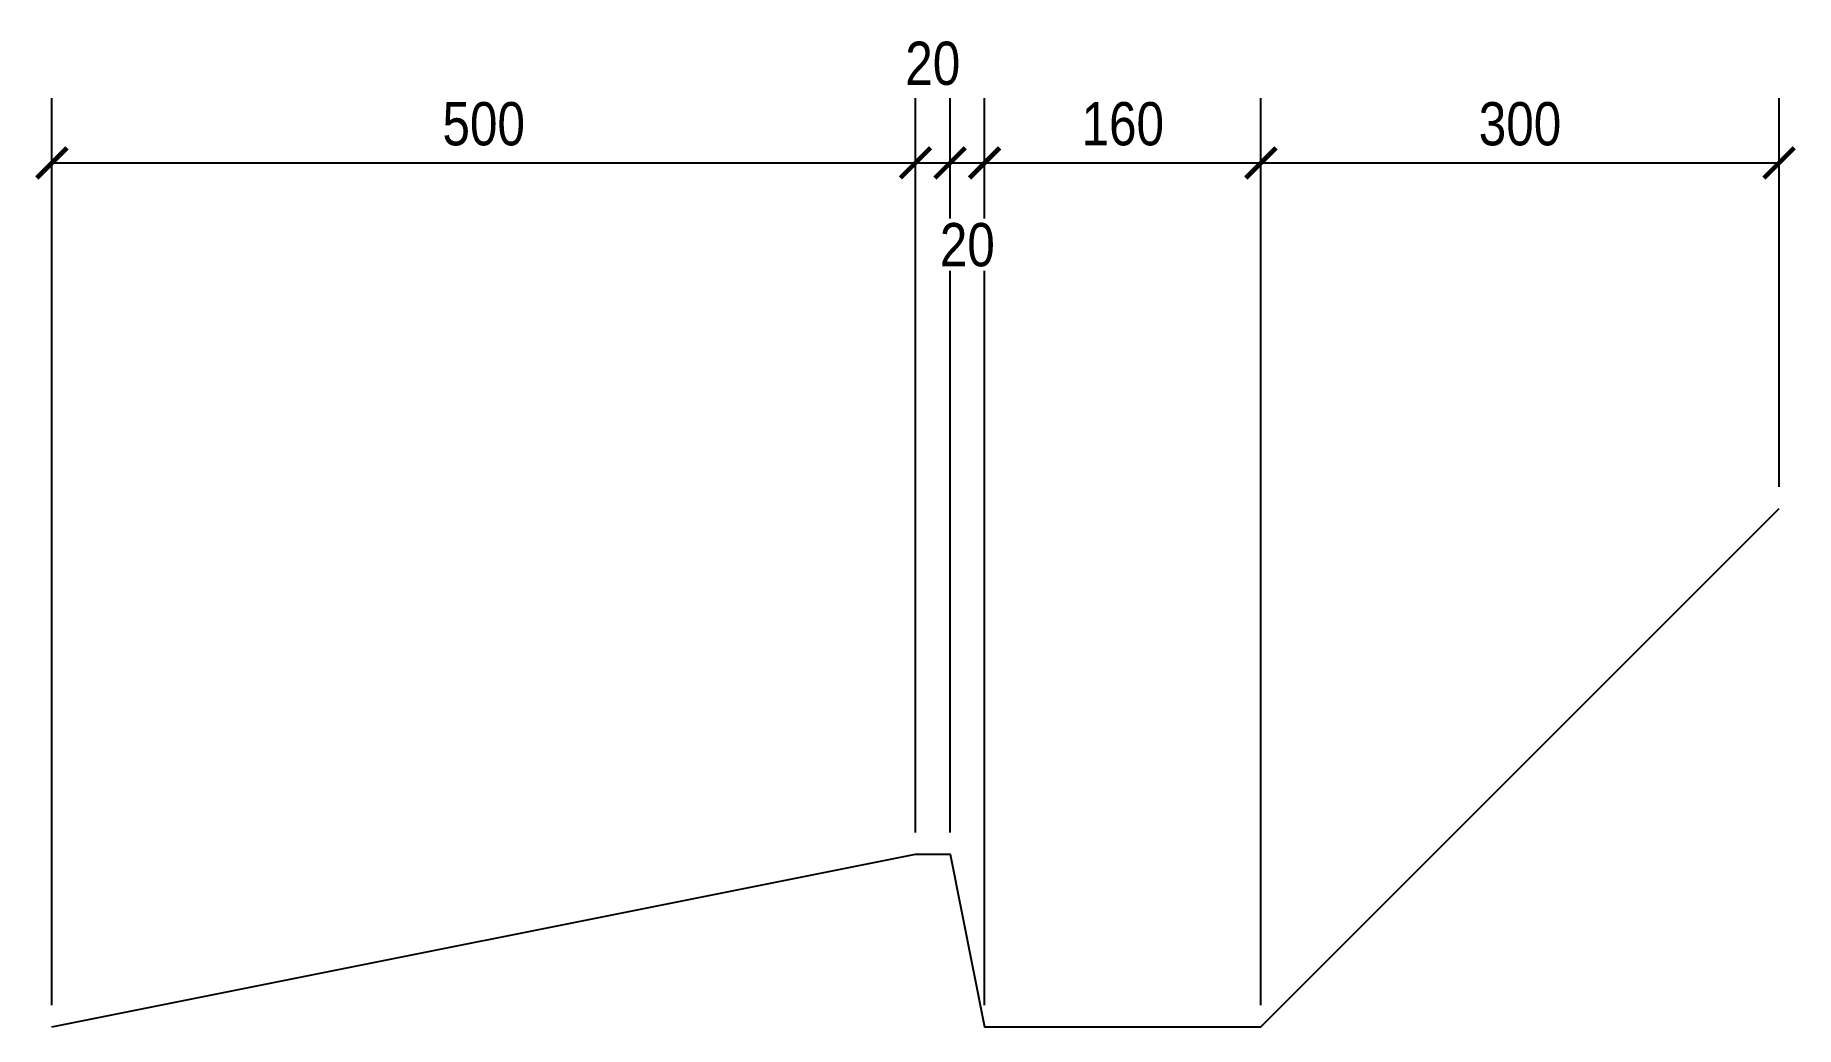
# Model space of a CAD drawing. Header units: metres. Extents: x -0.1 to 10.1, y 0 to 5.7.
import ezdxf

# ---------------------------------------------------------------- set-up
doc = ezdxf.new("R2010")
doc.units = ezdxf.units.M
doc.styles.add('OpenSansCondensed-Light', font='OpenSansCondensed-Light.ttf')
doc.dimstyles.new('WITHTFILL', dxfattribs={"dimtxt": 0.25, "dimasz": 0.175, "dimexe": 0.375, "dimexo": 0.125, "dimgap": 0.1, "dimtad": 1, "dimlfac": 100, "dimzin": 12, "dimdsep": 46, "dimtxsty": 'OpenSansCondensed-Light', "dimblk": 'ARCHTICK', "dimcen": 2.5, "dimazin": 3, "dimtfac": 0.5, "dimtmove": 2, "dimatfit": 3, "dimtfill": 1})

# ---------------------------------------------------------------- blocks, each defined once
blk = doc.blocks.new('_ARCHTICK')
at = {"color": 0, "linetype": 'BYBLOCK', "const_width": 0.15}
blk.add_lwpolyline([(-0.5, -0.5), (0.5, 0.5)], dxfattribs=at)
blk = doc.blocks.new('*D2')
for p, q in [((5.2, 1.125), (5.2, 5.375)), ((5, 5), (5.2, 5))]:
    blk.add_line(p, q)
at = {"layer": 'Defpoints'}
for p in [(5, 5), (5, 1), (5.2, 1)]:
    blk.add_point(p, dxfattribs=at)
at = {"xscale": 0.175, "yscale": 0.175, "rotation": 180}
blk.add_blockref('_ARCHTICK', (5.2, 5), dxfattribs=at)
at = {"insert": (5.1, 5.575), "char_height": 0.25, "attachment_point": 5, "style": 'OpenSansCondensed-Light', "bg_fill": 3, "box_fill_scale": 1.1, "bg_fill_color": 1}
blk.add_mtext('20', dxfattribs=at)
blk = doc.blocks.new('*D3')
for p, q in [((5.4, 0.125), (5.4, 5.375)), ((5.2, 5), (5.4, 5))]:
    blk.add_line(p, q)
at = {"layer": 'Defpoints'}
for p in [(5.2, 5), (5.2, 1), (5.4, 0)]:
    blk.add_point(p, dxfattribs=at)
at = {"xscale": 0.175, "yscale": 0.175, "rotation": 180}
blk.add_blockref('_ARCHTICK', (5.4, 5), dxfattribs=at)
at = {"insert": (5.3, 4.525), "char_height": 0.25, "attachment_point": 5, "style": 'OpenSansCondensed-Light', "bg_fill": 3, "box_fill_scale": 1.1, "bg_fill_color": 1}
blk.add_mtext('20', dxfattribs=at)
blk = doc.blocks.new('*D4')
for p, q in [((7, 0.125), (7, 5.375)), ((5.4, 5), (7, 5))]:
    blk.add_line(p, q)
at = {"layer": 'Defpoints'}
for p in [(5.4, 5), (5.4, 0), (7, 0)]:
    blk.add_point(p, dxfattribs=at)
at = {"xscale": 0.175, "yscale": 0.175}
blk.add_blockref('_ARCHTICK', (7, 5), dxfattribs=at)
at = {"insert": (6.2, 5.225), "char_height": 0.25, "attachment_point": 5, "style": 'OpenSansCondensed-Light', "bg_fill": 3, "box_fill_scale": 1.1, "bg_fill_color": 1}
blk.add_mtext('160', dxfattribs=at)
blk = doc.blocks.new('*D5')
for p, q in [((10, 3.125), (10, 5.375)), ((7, 5), (10, 5))]:
    blk.add_line(p, q)
at = {"layer": 'Defpoints'}
for p in [(7, 5), (10, 3), (7, 0)]:
    blk.add_point(p, dxfattribs=at)
at = {"xscale": 0.175, "yscale": 0.175}
blk.add_blockref('_ARCHTICK', (10, 5), dxfattribs=at)
at = {"insert": (8.5, 5.225), "char_height": 0.25, "attachment_point": 5, "style": 'OpenSansCondensed-Light', "bg_fill": 3, "box_fill_scale": 1.1, "bg_fill_color": 1}
blk.add_mtext('300', dxfattribs=at)

msp = doc.modelspace()

# ---------------------------------------------------------------- linework, layer by layer
msp.add_lwpolyline([(0, 0), (5, 1), (5.2, 1), (5.4, 0), (7, 0), (10, 3)])

# ---------------------------------------------------------------- next in the draw order: dimensions: what is measured, and where the dimension line sits
msp.add_linear_dim(base=(0, 5), p1=(0, 0), p2=(5, 1), dimstyle='WITHTFILL', override={"dimtix": 1, "dimtvp": 0}).render()

# ---------------------------------------------------------------- next in the draw order: dimensions: what is measured, and where the dimension line sits
dim = msp.add_linear_dim(base=(5, 5), p1=(5, 1), p2=(5.2, 1), dimstyle='WITHTFILL', override={"dimse1": 1, "dimtix": 1, "dimtmove": 2, "dimtvp": 0})
dim.commit()
dim.dimension.update_dxf_attribs({"geometry": '*D2', "text_midpoint": (5.1, 5.575), "dimtype": 160})

# ---------------------------------------------------------------- next in the draw order: dimensions: what is measured, and where the dimension line sits
dim = msp.add_linear_dim(base=(5.2, 5), p1=(5.2, 1), p2=(5.4, 0), dimstyle='WITHTFILL', override={"dimse1": 1, "dimtix": 1, "dimtmove": 2, "dimtvp": 0})
dim.commit()
dim.dimension.update_dxf_attribs({"geometry": '*D3', "text_midpoint": (5.3, 4.525), "dimtype": 160})

# ---------------------------------------------------------------- next in the draw order: dimensions: what is measured, and where the dimension line sits
dim = msp.add_linear_dim(base=(5.4, 5), p1=(5.4, 0), p2=(7, 0), dimstyle='WITHTFILL', override={"dimse1": 1, "dimtix": 1, "dimtvp": 0})
dim.commit()
dim.dimension.update_dxf_attribs({"geometry": '*D4', "text_midpoint": (6.2, 5.225)})

# ---------------------------------------------------------------- next in the draw order: dimensions: what is measured, and where the dimension line sits
dim = msp.add_linear_dim(base=(7, 5), p1=(7, 0), p2=(10, 3), dimstyle='WITHTFILL', override={"dimse1": 1, "dimtix": 1, "dimtvp": 0})
dim.commit()
dim.dimension.update_dxf_attribs({"geometry": '*D5', "text_midpoint": (8.5, 5.225)})

doc.saveas('drawing.dxf')
